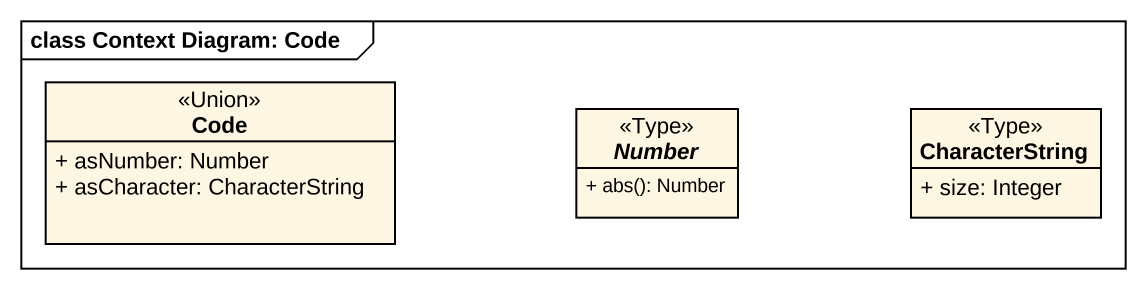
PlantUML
@startuml
mainframe class Context Diagram: Code
hide circle
hide empty members
skinparam classAttributeIconSize 0
class Code <<Union>> {
  + asNumber: Number
  + asCharacter: CharacterString
}
abstract class Number <<Type>> {
  + abs(): Number
}
class CharacterString <<Type>> {
  + size: Integer
}
@enduml
